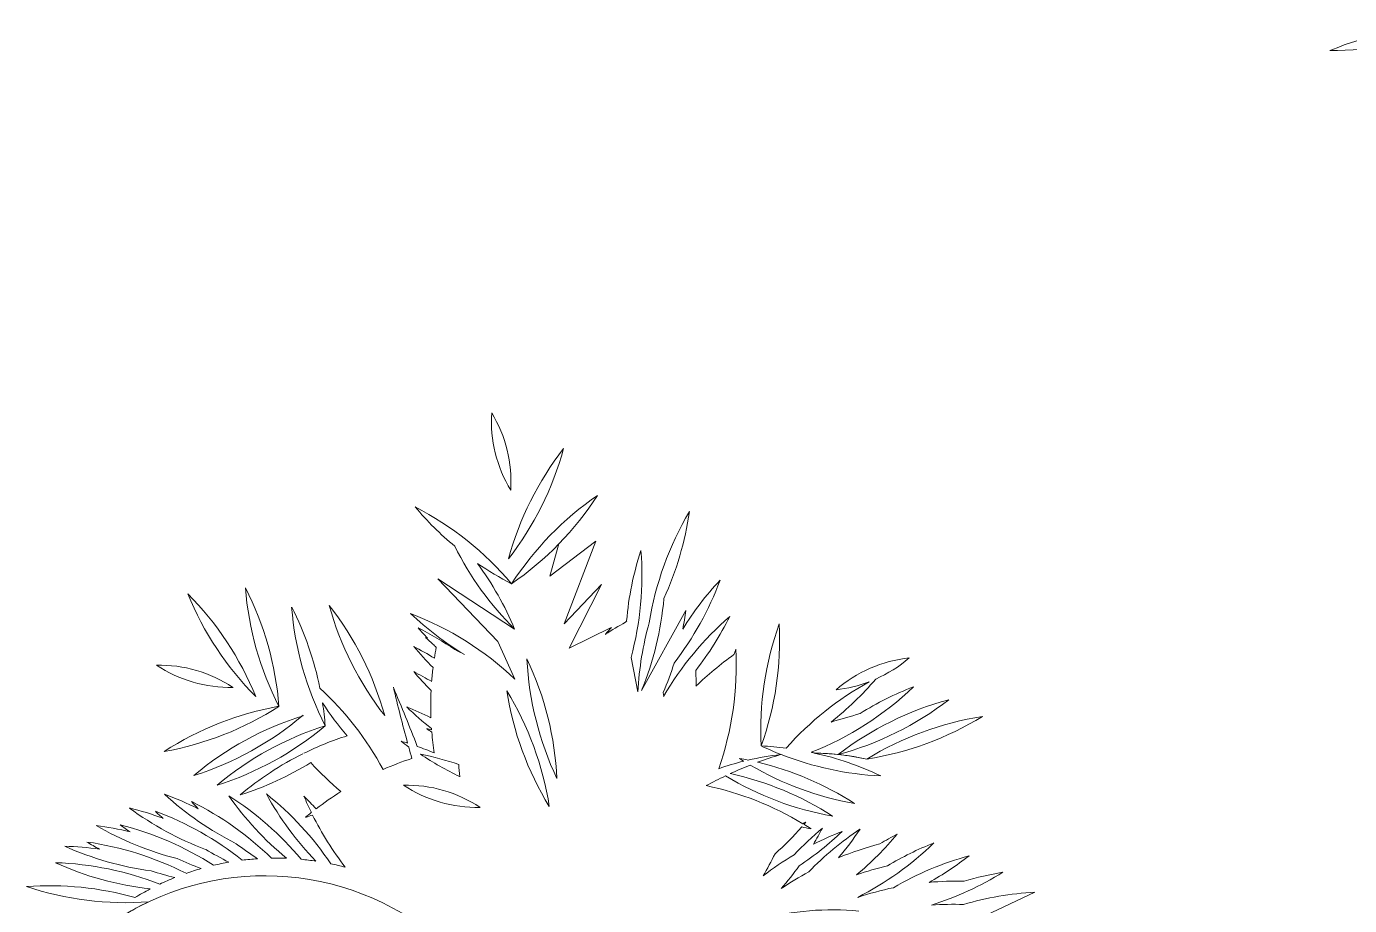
# Model space of a CAD drawing. Header units: millimetres. Extents: x -37049 to 129367, y 25385 to 90033.
# Drawn here: x 11360 to 13207, y 58625 to 59852 of the extents above; entities that cross this region are included whole.
import ezdxf

# ---------------------------------------------------------------- set-up
doc = ezdxf.new("R2010")
doc.units = ezdxf.units.MM
doc.header["$MEASUREMENT"] = 0
for name, color, linetype, lineweight in [('NCAY', 3, 'Continuous', 13), ('NTBI', 150, 'Continuous', 20), ('NTHAY1', 61, 'Continuous', 25)]:
    doc.layers.add(name, color=color, linetype=linetype, lineweight=lineweight)

# ---------------------------------------------------------------- blocks, each defined once
blk = doc.blocks.new('A$C1FB07DA2')
at = {"layer": 'NCAY', "ltscale": 0.25, "extrusion": (0, 0, -1)}
for centre, major_axis, start_param, end_param in [((0.3, 3100.8), (-439.2, 0.2), 4.318079, 4.712639), ((168.6, 2256), (439.2, 0.3), 4.319201, 4.713761)]:
    blk.add_ellipse(centre, major_axis=major_axis, ratio=1, start_param=start_param, end_param=end_param, dxfattribs=at)
blk = doc.blocks.new('A$C4EE532FF')
at = {"layer": 'NCAY', "ltscale": 0.7}
for p, q in [((892.2, 2060.6), (827.9, 2011.5)), ((827.9, 2011.5), (840.8, 2056.7)), ((847.8, 1945), (892.2, 2060.6)), ((671.4, 2008), (755.5, 1920.5)), ((778.9, 1937.6), (671.4, 2008)), ((900.3, 1999.9), (847.8, 1945)), ((854.8, 1911.2), (900.3, 1999.9)), ((1017.9, 1963.5), (956, 1851.9)), ((913.8, 1939.9), (854.8, 1911.2)), ((755.5, 1920.5), (779.3, 1867.8)), ((951, 1850.1), (941.5, 1898.1)), ((987, 1843.5), (986.4, 1849.1))]:
    blk.add_line(p, q, dxfattribs=at)
at = {"layer": 'NCAY', "ltscale": 0.25}
blk.add_line((1505.1, 1570.2), (1402.1, 1521.2), dxfattribs=at)
at = {"layer": 'NCAY', "ltscale": 0.25, "extrusion": (0, 0, -1)}
for centre, major_axis, start_param, end_param in [((932.3, 2228), (185.8, 0), 2.596447, 3.204422), ((588, 2143.2), (-185.8, 0), 2.596108, 3.204083), ((423.3, 2305), (-439.2, 0.1), 3.406992, 3.801551), ((1194.1, 1920.4), (439.2, 0.2), 3.407561, 3.80212), ((439, 1717.6), (-439.2, 0.7), 2.044245, 2.438804), ((975.5, 2391.5), (439.2, 1.7), 2.266836, 2.444309), ((526.1, 2363), (439.2, 0), 0.574718, 0.969277), ((1143.3, 1762.2), (439.2, 0), 3.71631, 4.11087), ((1400.6, 1877.6), (439.2, 0), 3.299126, 3.676942), ((588, 2163.3), (439.2, 0), 0.140772, 0.429581), ((1088.3, 2249.3), (439.2, 0.4), 2.353544, 2.680235), ((1372.8, 1911.6), (439.2, 0.1), 3.227256, 3.456418), ((517.4, 2012.4), (-439.2, 0.1), 3.061437, 3.404575), ((975.5, 2391.5), (439.2, 5.6), 2.058577, 2.185218), ((373.4, 1768.8), (-439.2, 1.2), 2.503605, 2.744475), ((11.9, 1795.5), (-439.2, 0), 2.66899, 3.06355), ((840.8, 2029.7), (-439.2, 0.1), -0.472847, -0.078288), ((653.7, 2158.3), (-439.2, 0.6), 3.494491, 3.796733), ((1387.4, 1707), (439.2, 2), 3.699279, 3.89482), ((10.8, 1677.5), (-439.2, 0.4), 2.358975, 2.753534), ((729.2, 2152.7), (-439.2, 0.4), -0.782622, -0.388063), ((549.8, 2018.9), (439.2, 0.1), 0.087903, 0.390193), ((905.4, 2002.5), (439.2, 0), 2.669119, 3.063678), ((76.5, 1768.4), (439.2, 0.4), -0.471629, -0.197852), ((174.1, 1699.9), (439.2, 0.4), -0.663294, -0.268735), ((943.3, 2087.6), (-439.2, 0.2), -0.66458, -0.270021), ((935.6, 2278.2), (439.2, 1.3), 2.116243, 2.331958), ((477.4, 1548.8), (-439.2, 0.4), 1.933506, 2.327883), ((582.6, 2021.9), (439.2, 1), 0.135621, 0.19492), ((1144.4, 1561.8), (439.2, 5.9), 4.150577, 4.225527), ((578, 2222.9), (310.6, 310.6), 1.48554, 1.514413), ((591.2, 2222), (310.6, 310.6), 1.456103, 1.461373), ((1389.6, 1827.6), (-439.2, 0.2), 0.050863, 0.273797), ((1367.2, 1623.8), (-439.2, 0.2), 0.523508, 0.855074), ((685.8, 2150.6), (439.2, 0.3), 0.461589, 0.664687), ((1561.8, 1796.9), (439.2, 0), 3.090887, 3.485446), ((709.7, 1922.6), (439.2, 0), -0.050765, 0.343795), ((979.2, 2223.6), (310.6, 310.6), 3.179539, 3.223536), ((444.3, 1548.5), (-439.2, 3.1), 2.036408, 2.17205), ((951.4, 2249.7), (-310.6, 310.6), 4.637589, 4.668825), ((505.2, 1513), (-310.6, 310.6), 1.132673, 1.138589), ((972.8, 2197.3), (-439.1, 7.9), -0.812569, -0.721491), ((437.9, 1522.2), (439.2, 2.6), -1.092153, -1.016343), ((979.2, 2223.6), (-310.6, 310.6), 4.709638, 4.72451), ((1100.9, 1829.8), (-310.6, 310.6), 5.651151, 5.686456), ((505.2, 1513), (-310.6, 310.6), 1.233122, 1.267526), ((649.1, 1887.4), (439.2, 0), -0.05076, 0.335811), ((1501.3, 1761.6), (310.6, 310.6), 4.252072, 4.270733), ((282.8, 1701.5), (185.8, 0.1), 4.691036, 5.299011), ((381.6, 2042), (185.8, 0.1), 1.549403, 2.157378), ((399.3, 1707.5), (439.2, 0), -0.443286, -0.048727), ((1234.7, 1917.3), (-439.2, 0), -0.443428, -0.048868), ((582.6, 2021.9), (-439.2, 1.1), 3.443445, 3.543547), ((1338.3, 1543.1), (-439.2, 4.3), 0.789255, 0.946425), ((1349.5, 1712.6), (-185.8, 0), 0.855635, 1.46361), ((1207.8, 2037.7), (185.8, 0.3), 0.857272, 1.155315), ((972.9, 2162.3), (439.2, 0.2), 2.356832, 2.438582), ((438, 1487.2), (-438.2, 28.9), 1.97765, 2.043037), ((1100.9, 1829.8), (310.6, 310.6), 4.005518, 4.050432), ((592.9, 1862.2), (-310.6, 310.6), 2.315645, 2.366013), ((948.9, 2152.8), (439.2, 1.1), 0.708712, 0.905728), ((209.1, 1532.4), (439.2, 0.2), -0.824851, -0.496406), ((2936.1, 2409.9), (-2391.5, 1.7), -0.267955, -0.234303), ((-1590.9, 919.6), (-2391.5, 2.2), 2.738229, 2.775398), ((1100.9, 1829.8), (-439.2, 0), -0.036184, 0.049905), ((393.4, 1622), (-439.2, 0), 2.591428, 2.985988), ((1201.7, 1919.6), (-439.2, 0.2), -0.550461, -0.155901), ((1486.1, 1479.5), (-439.2, 0.5), 0.726144, 1.065692), ((1031.9, 2174.2), (439.2, 0.2), 0.807161, 1.195982), ((1207.8, 2037.7), (-185.8, 0.1), 4.347745, 4.60481), ((1494.3, 1447.5), (439.2, 0.3), 4.153532, 4.34359), ((212, 2199), (439.2, 0.8), 1.000409, 1.394969), ((527.3, 1397.5), (-439.2, 0.5), 0.997623, 1.392182), ((878.7, 2074.2), (-439.2, 2.3), -0.713225, -0.582209), ((76.5, 1768.4), (-439.2, 1.5), 2.986782, 3.060109), ((1499, 1414.8), (439.2, 0), 4.055205, 4.449765), ((1116.7, 2186.6), (439.2, 0), 0.913568, 1.308128), ((199.1, 2152.1), (-439.2, 0.6), 4.007062, 4.405704), ((614.1, 1397.3), (439.2, 0.1), 4.012645, 4.41144), ((847.9, 2062.5), (310.6, 310.6), 3.333242, 3.334896), ((932.6, 2145.4), (-439.1, 9.9), -0.932078, -0.827372), ((468.7, 1419.6), (439, 13.1), -1.169526, -1.085114), ((596, 4016.1), (-2294.2, 57.5), 4.393261, 4.411582), ((1500.3, 1381.8), (439.2, 0), 4.161868, 4.556428), ((1202.3, 2190), (439.2, 0.4), 1.021229, 1.415788), ((231.4, 2138.5), (-439.2, 0.4), 4.011592, 4.406152), ((646.4, 1383.7), (-439.2, 0.2), 0.870481, 1.26504), ((900.5, 2163.4), (-310.6, 310.6), 4.497864, 4.51738), ((570.6, 1367.7), (-310.6, 310.6), 0.981228, 0.997292), ((1100.9, 1829.8), (310.6, 310.6), 3.852379, 3.856272), ((1100.9, 1829.8), (-439.2, 0), -0.148742, -0.082167), ((678.6, 1370.2), (-439.2, 4.8), 1.102185, 1.250998), ((896.5, 2122.8), (-310.6, 310.6), 4.576216, 4.606274), ((497.2, 1359.5), (310.6, 310.6), -0.500675, -0.479492), ((497.2, 1359.5), (310.6, 310.6), -0.447458, -0.389536), ((1311.5, 2171.3), (439.2, 4.6), 1.956702, 2.024452), ((1101.8, 1335.9), (439.2, 1.2), -1.519452, -1.439724), ((678.6, 1370.2), (-439.2, 1), 0.868622, 1.107774), ((769.9, 1338.8), (439.1, 7.2), 4.319565, 4.417597), ((2936.1, 2409.9), (-1691.1, 1691.1), 5.221259, 5.228192), ((891.9, 2127.8), (439.2, 2.7), 2.023053, 2.167279), ((561.9, 1332.1), (439.2, 0.8), -1.373067, -1.246646), ((1330.3, 2126.4), (-310.6, 310.6), 4.48231, 4.498093), ((1015.8, 1324.6), (-310.6, 310.6), 0.961941, 0.989243), ((1190.8, 1386.9), (377.7, 0.8), 4.484523, 4.606908), ((1311.8, 1229.5), (-556.9, 2), 1.21216, 1.272821), ((1486.1, 1479.5), (-310.6, 310.6), 6.197876, 6.198687), ((1190.8, 1386.9), (-267.1, 267.1), 0.677895, 0.679824), ((1311.5, 2171.3), (-439.2, 0.2), -1.522462, -1.196863), ((1101.8, 1335.9), (310.6, 310.6), -0.57661, -0.566176), ((1190.8, 1386.9), (377.7, 2), -1.54833, -1.459676), ((1190.8, 1386.9), (377.7, 0.7), -1.551549, -1.356169), ((1101.8, 1335.9), (-439.2, 0.6), 1.788666, 2.012722), ((1190.8, 1386.9), (377.7, 0.9), -1.462511, -1.355785), ((263.7, 2125), (-439.2, 0), 4.159608, 4.406932), ((818.4, 2047.5), (-439.1, 10.1), -0.896508, -0.763512), ((1139.4, 1774.4), (-310.6, 310.6), 5.400082, 5.439228), ((1190.8, 1386.9), (-377.7, 0.8), 1.225867, 1.322587), ((1311.8, 1229.5), (556.2, 27.2), 4.331956, 4.386334), ((1330.3, 2126.4), (439.2, 0.6), 1.748602, 2.103048), ((1015.8, 1324.6), (439.2, 0.8), -1.33346, -0.997777), ((627.7, 1533.9), (185.8, 0), 4.690873, 5.298848), ((726.5, 1874.4), (185.8, 0), 1.54928, 2.157255), ((1311.8, 1229.5), (-555.5, 39.1), 1.003538, 1.057873), ((955.3, 1289.4), (439.2, 0.5), -1.36091, -1.028835), ((1300.1, 2108.8), (-439.2, 0.2), -1.394617, -1.028584), ((985.5, 1307), (-439.2, 0.9), 1.78571, 2.139864), ((586.7, 2030.8), (-439.2, 0.7), -1.108612, -0.830544), ((140.4, 1294), (439.2, 5.2), -1.211659, -1.095374), ((739.8, 1956.4), (439.2, 0.2), 2.261133, 2.532521), ((144, 1334.4), (-439.2, 0.3), 2.136748, 2.444137), ((817, 1919.1), (-439.2, 0.1), -0.769289, -0.503129), ((158.3, 1364.1), (439.2, 1), -0.895148, -0.591779), ((889.8, 1873.9), (439.1, 8), 2.705976, 2.763611), ((175.7, 1392.2), (-438.9, 15.7), 2.315065, 2.371279), ((769.9, 1338.8), (-439.1, 7), 0.897638, 0.994197), ((501.6, 2041.3), (439.2, 0.9), 1.931548, 2.207983), ((136.4, 1261.3), (439.1, 8.4), -1.311177, -1.199071), ((575.9, 2005.2), (310.6, 310.6), 3.070548, 3.10395), ((125.3, 1271.1), (-439.2, 0.2), 1.923547, 2.241761), ((659.2, 1985.2), (-310.6, 310.6), 4.75108, 4.781473), ((133, 1303.2), (-439.2, 0.3), 2.030095, 2.34246), ((769.9, 1338.8), (-310.6, 310.6), 0.085476, 0.108991), ((416, 2042.8), (439.2, 0.2), 1.820477, 2.099618), ((135.9, 1228.2), (439.2, 2), -1.432416, -1.322303), ((490.9, 2016.3), (-310.6, 310.6), 4.529444, 4.568021), ((121.1, 1238.4), (439.2, 0.1), -1.324045, -0.999199), ((355, 2093.7), (-310.6, 310.6), 3.598502, 3.621628), ((889.8, 1873.9), (439.2, 0.1), 2.483648, 2.679514), ((1386, 1277.2), (-310.6, 310.6), 0.300858, 0.310693), ((849.8, 1951.3), (-310.6, 310.6), 3.057726, 3.066232), ((955.3, 1289.4), (310.6, 310.6), -0.240749, -0.214296), ((849.8, 1951.3), (-439.2, 5.9), 3.84904, 3.969474), ((1490.1, 1322.5), (-439.2, 1.7), 0.747798, 0.871388), ((932.7, 1972.6), (439.2, 1.5), 0.811639, 0.986345), ((1269.8, 2091.2), (310.6, 310.6), 2.532737, 2.562909), ((1505, 1293.1), (-439.2, 1.2), 0.766689, 0.979229), ((819.2, 1862.8), (438.5, 24), 0.535386, 0.594139), ((1394.1, 1245.2), (-439.2, 0.7), 1.101284, 1.201162), ((895.6, 1901.8), (-439.2, 2.6), 3.723232, 3.836833), ((975.6, 1932.4), (-439.2, 0.2), 3.835466, 4.018824), ((1516.7, 1262.2), (-438, 32.5), 0.951636, 1.014629), ((330.6, 2035.1), (439.2, 0.2), 1.706365, 1.993027), ((138.9, 1195.4), (439.2, 0.8), -1.541807, -1.431416), ((429.7, 1214.9), (-378.3, 0), 0.808872, 2.106134), ((405.2, 2018.3), (-310.6, 310.6), 4.415384, 4.461295), ((120.4, 1205.4), (439.2, 0), -1.431013, -1.098843), ((575.9, 2005.2), (439, 12), 2.060632, 2.144986), ((659.2, 1985.2), (438.7, 21.8), 2.197073, 2.27945), ((1398.8, 1212.5), (-439.2, 3), 1.172257, 1.311296), ((1058.4, 1954.3), (-439.2, 1.4), 3.93932, 4.237765), ((1525.1, 1230.3), (-439.2, 1.9), 1.02676, 1.191123), ((319.9, 2011.1), (-439.2, 0), -1.456808, -1.143261), ((123.2, 1172.5), (439.2, 0.4), -1.536885, -1.196795), ((490.9, 2016.3), (-439.2, 1.6), -1.227003, -1.143891), ((445.2, 1240.1), (-267.1, 267.1), 0.553968, 0.611506), ((445.2, 1240.1), (267.1, 267.1), -0.909387, -0.853106), ((445.2, 1240.1), (267.1, 267.1), -0.800787, -0.745368), ((445.2, 1240.1), (-267.1, 267.1), 0.879778, 0.934674), ((445.2, 1240.1), (267.1, 267.1), -0.580083, -0.525416), ((747.5, 1816), (-439, 13.5), 3.563592, 3.643407), ((1394.1, 1245.2), (-439.1, 9.4), 0.892244, 1.011733), ((1530, 1197.6), (-439.2, 1.2), 1.037864, 1.299472), ((1143.1, 1967.2), (439.1, 7.5), 0.92483, 1.077617), ((405.2, 2018.3), (-439.2, 0.5), -1.340697, -1.262471), ((445.2, 1240.1), (267.1, 267.1), -1.228312, -1.166825), ((445.2, 1240.1), (-267.1, 267.1), 0.447669, 0.50692), ((819.2, 1862.8), (439.1, 8.5), 0.64078, 0.733067), ((1398.8, 1212.5), (-439.2, 4.8), 0.960926, 1.063215), ((1400, 1179.5), (-439.2, 5.3), 1.225409, 1.327825), ((1228.7, 1971.1), (439.2, 1.1), 1.016913, 1.267703), ((1531.4, 1164.6), (439.2, 3.6), 4.432092, 4.558647), ((129.6, 1140.1), (-439.2, 0.1), 1.496903, 1.845415), ((235.7, 1994.8), (-439.2, 0.2), 4.638165, 5.032725), ((445.2, 1240.1), (377.7, 7), 4.183974, 4.248291), ((1397.6, 1146.6), (439.2, 1.3), 4.391517, 4.50965), ((1397.6, 1146.6), (439.2, 0.8), 4.623012, 4.734404), ((429.8, 1215.5), (-377.6, 8.7), 0.998617, 1.105343), ((1221.9, 1167.9), (377.7, 0), 4.082142, 4.812591), ((1391.8, 1114.1), (439.2, 0.7), 4.643418, 4.745195), ((1529.3, 1131.7), (-439.2, 0), 1.285025, 1.515662)]:
    blk.add_ellipse(centre, major_axis=major_axis, ratio=1, start_param=start_param, end_param=end_param, dxfattribs=at)

msp = doc.modelspace()

# ---------------------------------------------------------------- block references
at = {"layer": 'NTBI', "rotation": 359.9999999999985}
msp.add_blockref('A$C1FB07DA2', (13179.6, 57157.1), dxfattribs=at)
at = {"layer": 'NTHAY1', "rotation": 359.9999999999985}
msp.add_blockref('A$C4EE532FF', (11262.6, 57073.2), dxfattribs=at)

doc.saveas('drawing.dxf')
